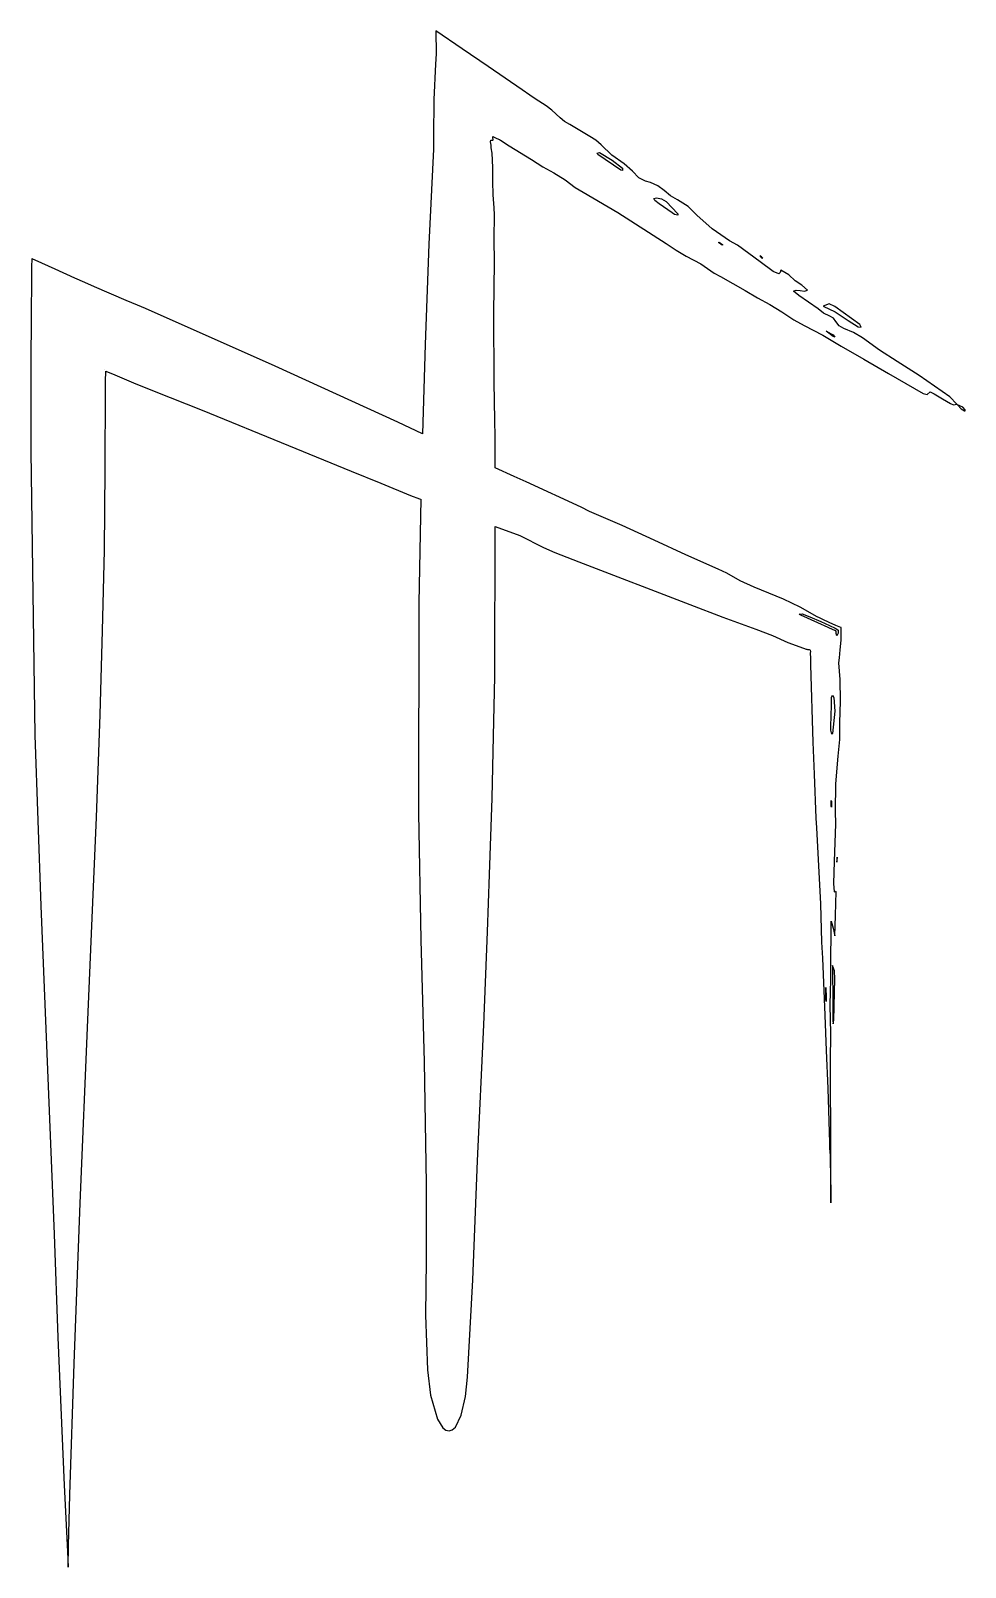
# Model space of a CAD drawing. Extents: x 0 to 109, y 0 to 178.
import ezdxf

# ---------------------------------------------------------------- set-up
doc = ezdxf.new("R2010")
doc.units = 0

msp = doc.modelspace()

# ---------------------------------------------------------------- linework, layer by layer
at = {"layer": 'Layer 1'}
for p, q in [((50.106073, 176.261028), (47.0331, 178.357)), ((47.0331, 178.357), (47.097249, 175.66465)), ((47.097249, 175.66465), (47.010229, 174.49092)), ((53.112153, 174.213038), (50.106073, 176.261028)), ((47.010229, 174.49092), (46.830506, 170.384794)), ((57.052173, 171.500158), (53.112153, 174.213038)), ((57.952286, 170.870473), (57.052173, 171.500158)), ((46.830506, 170.384794), (46.777568, 166.03332)), ((58.573457, 170.440152), (57.952286, 170.870473)), ((59.865697, 169.639296), (58.573457, 170.440152)), ((60.523043, 169.146536), (59.865697, 169.639296)), ((61.497099, 168.250074), (60.523043, 169.146536)), ((62.002467, 167.822418), (61.497099, 168.250074)), ((62.610073, 167.483116), (62.002467, 167.822418)), ((46.777568, 166.03332), (46.786503, 165.16704)), ((53.665798, 165.972182), (53.653244, 166.076545)), ((53.653244, 166.076545), (54.059948, 165.903244)), ((53.700161, 165.705482), (53.665798, 165.972182)), ((54.059948, 165.903244), (54.315269, 165.782713)), ((63.77053, 166.763922), (62.610073, 167.483116)), ((64.937313, 166.065236), (63.77053, 166.763922)), ((65.636639, 165.665073), (64.937313, 166.065236)), ((46.778632, 164.613845), (46.24331, 153.570345)), ((46.786503, 165.16704), (46.778632, 164.613845)), ((53.382074, 165.473352), (53.450105, 165.643374)), ((53.427074, 165.258564), (53.382074, 165.473352)), ((53.440056, 165.233565), (53.427074, 165.258564)), ((53.443463, 165.221542), (53.440056, 165.233565)), ((53.446866, 165.181435), (53.443463, 165.221542)), ((53.453992, 165.101222), (53.446866, 165.181435)), ((53.450105, 165.643374), (53.645159, 165.655907)), ((53.486228, 164.780477), (53.453992, 165.101222)), ((53.567717, 164.140259), (53.486228, 164.780477)), ((53.669075, 162.488857), (53.567717, 164.140259)), ((53.645159, 165.655907), (53.700161, 165.705482)), ((54.315269, 165.782713), (54.384524, 165.749095)), ((54.384524, 165.749095), (54.419951, 165.731648)), ((54.419951, 165.731648), (54.446014, 165.7175)), ((54.446014, 165.7175), (54.571227, 165.638777)), ((54.571227, 165.638777), (55.572297, 165.008454)), ((55.572297, 165.008454), (58.165817, 163.413334)), ((66.226683, 165.116406), (65.636639, 165.665073)), ((65.785624, 164.158202), (66.066689, 164.213949)), ((65.861796, 164.005238), (65.785624, 164.158202)), ((66.066689, 164.213949), (67.524679, 163.329688)), ((67.489656, 163.912219), (66.226683, 165.116406)), ((53.680592, 160.838969), (53.669075, 162.488857)), ((58.165817, 163.413334), (59.46778, 162.577425)), ((59.46778, 162.577425), (60.761697, 161.856734)), ((68.521806, 162.180438), (65.861796, 164.005238)), ((68.912873, 162.902456), (67.489656, 163.912219)), ((67.524679, 163.329688), (68.717879, 162.390535)), ((68.717879, 162.390535), (68.7317, 162.135)), ((69.884473, 162.040858), (68.912873, 162.902456)), ((53.69579, 159.318628), (53.680592, 160.838969)), ((60.761697, 161.856734), (62.058657, 161.04169)), ((62.058657, 161.04169), (63.213837, 160.158744)), ((68.7317, 162.135), (68.521806, 162.180438)), ((68.7317, 162.135), (68.7317, 162.135)), ((70.62267, 161.294045), (69.884473, 162.040858)), ((71.392649, 160.893405), (70.62267, 161.294045)), ((71.97353, 160.742659), (71.392649, 160.893405)), ((72.827899, 160.36253), (71.97353, 160.742659)), ((53.802825, 157.812569), (53.69579, 159.318628)), ((63.213837, 160.158744), (64.165755, 159.606932)), ((64.165755, 159.606932), (68.180135, 157.240222)), ((72.374063, 158.901167), (72.667255, 158.973825)), ((72.469502, 158.640008), (72.374063, 158.901167)), ((72.667255, 158.973825), (73.263456, 158.848454)), ((73.56939, 159.792762), (72.827899, 160.36253)), ((73.263456, 158.848454), (73.773325, 158.521705)), ((74.279464, 159.173722), (73.56939, 159.792762)), ((75.10142, 158.713502), (74.279464, 159.173722)), ((53.848144, 156.992353), (53.802825, 157.812569)), ((53.804168, 154.219065), (53.848144, 156.992353)), ((68.180135, 157.240222), (73.781015, 153.651372)), ((72.99715, 158.26978), (72.469502, 158.640008)), ((74.49673, 157.20052), (72.99715, 158.26978)), ((73.773325, 158.521705), (75.133225, 157.095635)), ((74.751943, 157.03796), (74.49673, 157.20052)), ((75.13535, 156.96349), (74.751943, 157.03796)), ((76.345361, 157.973257), (75.10142, 158.713502)), ((75.133225, 157.095635), (75.1354, 156.963)), ((75.1354, 156.963), (75.13535, 156.96349)), ((77.37154, 156.952322), (76.345361, 157.973257)), ((79.127771, 155.371317), (77.37154, 156.952322)), ((81.13358, 153.982202), (79.127771, 155.371317)), ((46.24331, 153.570345), (45.794577, 141.937845)), ((53.838464, 151.447853), (53.804168, 154.219065)), ((73.781015, 153.651372), (74.955703, 152.874028)), ((79.858139, 153.766107), (79.940587, 153.798563)), ((80.2958, 153.461), (79.858139, 153.766107)), ((79.940587, 153.798563), (80.376758, 153.504411)), ((80.376758, 153.504411), (80.2958, 153.461)), ((80.2958, 153.461), (80.2958, 153.461)), ((82.079966, 153.469752), (81.13358, 153.982202)), ((83.375104, 152.492164), (82.079966, 153.469752)), ((0.115107, 151.724773), (0.106398, 151.116)), ((0.117342, 151.876795), (0.115107, 151.724773)), ((0.123938, 151.905731), (0.117342, 151.876795)), ((0.160214, 151.889455), (0.123938, 151.905731)), ((0.232768, 151.857), (0.160214, 151.889455)), ((0.522964, 151.726737), (0.232768, 151.857)), ((2.836694, 150.688757), (0.522964, 151.726737)), ((74.955703, 152.874028), (76.126245, 152.191152)), ((76.126245, 152.191152), (77.800802, 151.29392)), ((84.699446, 151.546972), (83.375104, 152.492164)), ((84.872851, 152.111619), (84.671466, 152.212575)), ((84.671466, 152.212575), (84.877, 151.998)), ((85.034979, 151.961085), (84.872851, 152.111619)), ((84.877, 151.998), (85.034979, 151.961085)), ((84.877, 151.998), (84.877, 151.998)), ((0.089589, 149.89429), (0.032766, 144.959)), ((0.106398, 151.116), (0.089589, 149.89429)), ((5.134364, 149.653537), (2.836694, 150.688757)), ((53.796017, 145.620273), (53.838464, 151.447853)), ((77.800802, 151.29392), (79.377215, 150.233692)), ((79.377215, 150.233692), (80.086366, 149.810178)), ((86.220626, 150.407282), (84.699446, 151.546972)), ((86.889566, 150.126429), (86.220626, 150.407282)), ((87.036303, 150.308557), (86.889566, 150.126429)), ((87.115626, 150.553239), (87.036303, 150.308557)), ((88.018366, 150.032642), (87.115626, 150.553239)), ((88.783296, 149.324939), (88.018366, 150.032642)), ((6.274254, 149.140556), (5.134364, 149.653537)), ((7.396924, 148.647895), (6.274254, 149.140556)), ((11.099704, 147.059055), (7.396924, 148.647895)), ((80.086366, 149.810178), (82.964466, 148.189528)), ((82.964466, 148.189528), (84.381388, 147.336518)), ((88.576486, 148.117591), (88.904274, 148.244135)), ((89.201489, 147.631526), (88.576486, 148.117591)), ((89.52915, 148.809442), (88.783296, 149.324939)), ((88.904274, 148.244135), (89.370454, 148.200661)), ((89.370454, 148.200661), (89.843375, 148.144561)), ((90.191386, 148.233229), (89.52915, 148.809442)), ((89.843375, 148.144561), (90.191386, 148.233229)), ((12.397694, 146.509478), (11.099704, 147.059055)), ((13.343335, 146.101605), (12.397694, 146.509478)), ((84.381388, 147.336518), (85.830866, 146.591218)), ((85.830866, 146.591218), (87.227859, 145.72648)), ((91.440439, 146.070556), (89.201489, 147.631526)), ((92.729537, 146.641168), (92.026396, 146.371286)), ((92.026396, 146.371286), (93.399461, 145.733544)), ((93.367256, 146.342881), (92.729537, 146.641168)), ((96.264186, 144.275641), (93.367256, 146.342881)), ((0.032766, 144.959), (0.011382, 139.948)), ((28.385335, 139.433065), (13.343335, 146.101605)), ((53.81623, 137.578323), (53.796017, 145.620273)), ((87.227859, 145.72648), (88.606416, 144.808448)), ((88.606416, 144.808448), (89.799616, 144.135679)), ((92.079237, 145.584609), (91.440439, 146.070556)), ((92.800019, 145.23151), (92.079237, 145.584609)), ((93.22081, 144.98489), (92.800019, 145.23151)), ((93.506514, 144.589593), (93.22081, 144.98489)), ((93.399461, 145.733544), (94.915986, 144.725106)), ((93.890135, 144.095713), (93.506514, 144.589593)), ((94.915986, 144.725106), (96.0811, 144)), ((89.799616, 144.135679), (91.979148, 143.028225)), ((91.979148, 143.028225), (94.102826, 141.739499)), ((93.1881, 142.8579), (92.366608, 143.468329)), ((92.366608, 143.468329), (93.186398, 143.065347)), ((93.186398, 143.065347), (93.391187, 142.794603)), ((93.391187, 142.794603), (93.1881, 142.858)), ((93.1881, 142.858), (93.1881, 142.8579)), ((94.43407, 143.78714), (93.890135, 144.095713)), ((95.554287, 143.328863), (94.43407, 143.78714)), ((96.598605, 142.713536), (95.554287, 143.328863)), ((96.0811, 144), (96.424612, 143.949999)), ((96.0811, 144), (96.0811, 144)), ((96.424612, 143.949999), (96.264186, 144.275641)), ((98.55473, 141.27745), (96.598605, 142.713536)), ((45.794577, 141.937845), (45.505745, 131.585045)), ((94.102826, 141.739499), (96.728376, 140.215769)), ((100.60761, 139.95532), (98.55473, 141.27745)), ((0.011382, 139.948), (0, 136.975)), ((42.650735, 132.911965), (28.385335, 139.433065)), ((96.728376, 140.215769), (99.595186, 138.587889)), ((103.17092, 138.33552), (100.60761, 139.95532)), ((8.52079, 139), (8.523449, 139.003404)), ((8.524831, 138.998087), (8.52079, 139)), ((8.52079, 139), (8.52079, 139)), ((8.523449, 139.003404), (8.529832, 139.008512)), ((8.539408, 138.996277), (8.524831, 138.998087)), ((8.529832, 139.008512), (8.540895, 139.003937)), ((8.540895, 139.003937), (8.539408, 138.996277)), ((8.698538, 136.778978), (8.701941, 137.948988)), ((8.701941, 137.948988), (8.703635, 138.533989)), ((8.703635, 138.533989), (8.704481, 138.826439)), ((8.704481, 138.826439), (8.70448, 138.847)), ((8.70448, 138.847), (9.76394, 138.402102)), ((9.76394, 138.402102), (11.92268, 137.499333)), ((11.92268, 137.499333), (14.3545, 136.536561)), ((53.904314, 133.140003), (53.81623, 137.578323)), ((99.595186, 138.587889), (103.655206, 136.265109)), ((106.752, 135.852), (103.17092, 138.33552)), ((0, 136.975), (0.000638, 134.49488)), ((8.64524, 127.419368), (8.698538, 136.778978)), ((14.3545, 136.536561), (19.91261, 134.326441)), ((103.655206, 136.265109), (104.095314, 136.120532)), ((104.095314, 136.120532), (104.452551, 136.43838)), ((104.452551, 136.43838), (104.932667, 136.19564)), ((104.932667, 136.19564), (105.863391, 135.615756)), ((105.863391, 135.615756), (106.794277, 135.08159)), ((107.541087, 135.006377), (106.752, 135.852)), ((106.752, 135.852), (106.752, 135.852)), ((0.000638, 134.49488), (0.022022, 129.53455)), ((19.91261, 134.326441), (29.94291, 130.222161)), ((106.794277, 135.08159), (107.155816, 134.926162)), ((107.155816, 134.926162), (107.541087, 135.006377)), ((107.551425, 135.012274), (107.541, 135.006)), ((107.541, 135.006), (107.57632, 134.960562)), ((107.541, 135.006), (107.541, 135.006)), ((107.613661, 134.945669), (107.551425, 135.012274)), ((107.57632, 134.960562), (107.613661, 134.945669)), ((108.254253, 134.668321), (107.613293, 134.94609)), ((107.613293, 134.94609), (108.059678, 134.479916)), ((108.059678, 134.479916), (108.419585, 134.250739)), ((108.525, 134.338), (108.254253, 134.668321)), ((108.419585, 134.250739), (108.527011, 134.248811)), ((108.527011, 134.248811), (108.525, 134.338)), ((108.525, 134.338), (108.525, 134.338)), ((45.505745, 131.585045), (42.650735, 132.911965)), ((53.947494, 131.199353), (53.904314, 133.140003)), ((29.94291, 130.222161), (37.19731, 127.214381)), ((53.938559, 127.633273), (53.947494, 131.199353)), ((0.022022, 129.53455), (0.494685, 96.59225)), ((8.556303, 118.059638), (8.64524, 127.419368)), ((37.19731, 127.214381), (40.670118, 125.839467)), ((56.143559, 126.599543), (53.938559, 127.633273)), ((40.670118, 125.839467), (44.11756, 124.396181)), ((57.518029, 126.012626), (56.143559, 126.599543)), ((63.939869, 123.038036), (57.518029, 126.012626)), ((44.11756, 124.396181), (45.15927, 124.022773)), ((45.283419, 123.985647), (45.083524, 111.965447)), ((45.15927, 124.022773), (45.283419, 123.985647)), ((64.903491, 122.540905), (63.939869, 123.038036)), ((68.68499, 120.938774), (64.903491, 122.540905)), ((53.878038, 103.417009), (53.921444, 120.806209)), ((53.921444, 120.806209), (56.793444, 119.748939)), ((56.793444, 119.748939), (59.536154, 118.391089)), ((72.399701, 119.221105), (68.68499, 120.938774)), ((8.319386, 108.713098), (8.556303, 118.059638)), ((59.536154, 118.391089), (60.851804, 117.810129)), ((60.851804, 117.810129), (63.641714, 116.724589)), ((76.088616, 117.509603), (72.399701, 119.221105)), ((63.641714, 116.724589), (76.536814, 111.740829)), ((79.824841, 115.865445), (76.088616, 117.509603)), ((80.821121, 115.384485), (79.824841, 115.865445)), ((82.366825, 114.521081), (80.821121, 115.384485)), ((84.026461, 113.770335), (82.366825, 114.521081)), ((85.723127, 113.060249), (84.026461, 113.770335)), ((87.417641, 112.365645), (85.723127, 113.060249)), ((89.365631, 111.441492), (87.417641, 112.365645)), ((45.083524, 111.965447), (45.048418, 87.519547)), ((76.536814, 111.740829), (80.376944, 110.291889)), ((89.254581, 110.6394), (89.566391, 110.668336)), ((89.2546, 110.639), (89.254581, 110.6394)), ((89.412353, 110.501738), (89.2546, 110.639)), ((91.336811, 110.331792), (89.365631, 111.441492)), ((89.566391, 110.668336), (90.457566, 110.311099)), ((80.376944, 110.291889), (84.203554, 108.877109)), ((84.203554, 108.877109), (86.1321, 108.139154)), ((91.405773, 109.617158), (89.412353, 110.501738)), ((90.457566, 110.311099), (91.758846, 109.771736)), ((91.597449, 110.199661), (91.336811, 110.331792)), ((92.608653, 109.090027), (91.405773, 109.617158)), ((91.968833, 110.024119), (91.597449, 110.199661)), ((91.758846, 109.771736), (92.747574, 109.308116)), ((92.722987, 109.67816), (91.968833, 110.024119)), ((93.203442, 108.827047), (92.608653, 109.090027)), ((93.487992, 109.335605), (92.722987, 109.67816)), ((92.747574, 109.308116), (93.398429, 108.995349)), ((93.500359, 108.695876), (93.203442, 108.827047)), ((93.398429, 108.995349), (93.738964, 108.830133)), ((93.879375, 109.165391), (93.487992, 109.335605)), ((93.738964, 108.830133), (93.756092, 108.792262)), ((94.077887, 109.080392), (93.879375, 109.165391)), ((94.102889, 109.069752), (94.077887, 109.080392)), ((94.105655, 109.044219), (94.102889, 109.069752)), ((94.107995, 108.991029), (94.105655, 109.044219)), ((94.112674, 108.884434), (94.107995, 108.991029)), ((94.12076, 107.631024), (94.112674, 108.884434)), ((8.066727, 98.984748), (8.319386, 108.713098)), ((86.1321, 108.139154), (87.919744, 107.349649)), ((87.919744, 107.349649), (89.315074, 106.848157)), ((93.550572, 108.565027), (93.500359, 108.695876)), ((93.552265, 108.401835), (93.550572, 108.565027)), ((93.611628, 108.10811), (93.552265, 108.401835)), ((93.749395, 108.442261), (93.611628, 108.10811)), ((93.753332, 108.642153), (93.749395, 108.442261)), ((93.755245, 108.742156), (93.753332, 108.642153)), ((93.756092, 108.792262), (93.755245, 108.742156)), ((94.010016, 106.476234), (94.12076, 107.631024)), ((89.315074, 106.848157), (90.055077, 106.582092)), ((90.055077, 106.582092), (90.077739, 106.574006)), ((90.077739, 106.574006), (90.082099, 106.573159)), ((90.082099, 106.573159), (90.09093, 106.571243)), ((90.09093, 106.571243), (90.108589, 106.567521)), ((90.108589, 106.567521), (90.144546, 106.559861)), ((90.144546, 106.559861), (90.218802, 106.544009)), ((90.218802, 106.544009), (90.389227, 106.516881)), ((90.389227, 106.516881), (90.481355, 106.502838)), ((90.481355, 106.502838), (90.510506, 106.438158)), ((90.510506, 106.438158), (90.548377, 106.286667)), ((90.548377, 106.286667), (90.52508, 106.111452)), ((90.52508, 106.111452), (90.534868, 105.531345)), ((90.534868, 105.531345), (90.55593, 104.752412)), ((93.840651, 104.981654), (93.904801, 105.582934)), ((93.904801, 105.582934), (94.010016, 106.476234)), ((90.55593, 104.752412), (90.824018, 95.788642)), ((94.011291, 103.051004), (93.840651, 104.981654)), ((53.72559, 96.481659), (53.878038, 103.417009)), ((94.031823, 100.550464), (94.011291, 103.051004)), ((92.928538, 97.594332), (92.978539, 100.074022)), ((92.978539, 100.074022), (92.993512, 100.942164)), ((92.993512, 100.942164), (93.105028, 101.242222)), ((93.105028, 101.242222), (93.251733, 100.96488)), ((93.251733, 100.96488), (93.3936, 99.3836)), ((93.957034, 98.026724), (94.031823, 100.550464)), ((7.626619, 87.038548), (8.066727, 98.984748)), ((93.393541, 99.3836), (93.093327, 96.79869)), ((93.3936, 99.3836), (93.393541, 99.3836)), ((0.494685, 96.59225), (1.180219, 76.77845)), ((53.58442, 89.263009), (53.72559, 96.481659)), ((92.930561, 97.186564), (92.928538, 97.594332)), ((93.023751, 96.699009), (92.930561, 97.186564)), ((93.093327, 96.79869), (93.023751, 96.699009)), ((93.970459, 96.091724), (93.957034, 98.026724)), ((90.824018, 95.788642), (90.961677, 92.066602)), ((93.763523, 94.167774), (93.970459, 96.091724)), ((93.511051, 90.955963), (93.763523, 94.167774)), ((90.961677, 92.066602), (91.185197, 86.956152)), ((53.29059, 80.399029), (53.58442, 89.263009)), ((93.447883, 87.734864), (93.511051, 90.955963)), ((45.048418, 87.519547), (45.31693, 72.815047)), ((92.949829, 88.29646), (92.959405, 89.015189)), ((92.995044, 88.2371), (92.949829, 88.29646)), ((92.959405, 89.015189), (93.000364, 88.946044)), ((93.000364, 88.946044), (92.995044, 88.2371)), ((93.483726, 86.289434), (93.447883, 87.734864)), ((7.262253, 78.080738), (7.626619, 87.038548)), ((91.185197, 86.956152), (91.235198, 85.844022)), ((91.235198, 85.844022), (91.473393, 81.402512)), ((93.351928, 81.917284), (93.483726, 86.289434)), ((93.631454, 82.4385), (93.5924, 82.0485)), ((93.5924, 82.0485), (93.617718, 81.843073)), ((93.5924, 82.0485), (93.5924, 82.0485)), ((93.617718, 81.843073), (93.640485, 82.136903)), ((93.640485, 82.136903), (93.631454, 82.4385)), ((53.043141, 73.752509), (53.29059, 80.399029)), ((91.473393, 81.402512), (91.705097, 76.990572)), ((93.271714, 79.361204), (93.351928, 81.917284)), ((93.325969, 78.399499), (93.271714, 79.361204)), ((1.180219, 76.77845), (1.967243, 57.72725)), ((6.64257, 63.531438), (7.262253, 78.080738)), ((91.705097, 76.990572), (91.840417, 72.545332)), ((93.434667, 78.368019), (93.325969, 78.399499)), ((93.552142, 78.458765), (93.434667, 78.368019)), ((93.462565, 75.672155), (93.552142, 78.458765)), ((92.937775, 73.952995), (92.966393, 75.016295)), ((92.966393, 75.016295), (93.179559, 74.181504)), ((93.371822, 73.279055), (93.462565, 75.672155)), ((52.606332, 62.957309), (53.043141, 73.752509)), ((92.904691, 70.276705), (92.937775, 73.952995)), ((93.179559, 74.181504), (93.371822, 73.279055)), ((45.31693, 72.815047), (45.67757, 58.676147)), ((91.840417, 72.545332), (91.929139, 70.703412)), ((91.929139, 70.703412), (92.233092, 64.082422)), ((92.920543, 68.124565), (92.904691, 70.276705)), ((93.344379, 69.242143), (93.121173, 69.836827)), ((93.121173, 69.836827), (93.1601, 65.3635)), ((92.868733, 66.854455), (92.920543, 68.124565)), ((93.253614, 63.511047), (93.368196, 68.302777)), ((93.368196, 68.302777), (93.344379, 69.242143)), ((92.329505, 65.938452), (92.322484, 67.314952)), ((92.322484, 67.314952), (92.384186, 66.093032)), ((92.384186, 66.093032), (92.3544, 65.6626)), ((92.818308, 65.216575), (92.868733, 66.854455)), ((92.3544, 65.6626), (92.329505, 65.938452)), ((92.3544, 65.6626), (92.3544, 65.6626)), ((92.912948, 61.983274), (92.818308, 65.216575)), ((93.1601, 65.3635), (93.153081, 63.51477)), ((93.1601, 65.3635), (93.1601, 65.3635)), ((5.731823, 42.279538), (6.64257, 63.531438)), ((51.899199, 47.189209), (52.606332, 62.957309)), ((92.233092, 64.082422), (92.38841, 59.997192)), ((93.153081, 63.51477), (93.192654, 63.090195)), ((93.192654, 63.090195), (93.253614, 63.511047)), ((92.881924, 58.718135), (92.912948, 61.983274)), ((92.38841, 59.997192), (92.549689, 55.563122)), ((1.967243, 57.72725), (2.710652, 38.65545)), ((45.67757, 58.676147), (45.926295, 44.522347)), ((92.892882, 55.427695), (92.881924, 58.718135)), ((92.549689, 55.563122), (92.74703, 49.270642)), ((92.908732, 51.342035), (92.892882, 55.427695)), ((92.913202, 45.471685), (92.908732, 51.342035)), ((92.74703, 49.270642), (92.773627, 48.667449)), ((92.773627, 48.667449), (92.840231, 47.777976)), ((51.327601, 33.369009), (51.899199, 47.189209)), ((92.840231, 47.777976), (92.888104, 44.856576)), ((92.888104, 44.856576), (92.911509, 43.955935)), ((92.911509, 43.955935), (92.913202, 45.471685)), ((45.926295, 44.522347), (45.9047, 35.639007)), ((92.911398, 43.955703), (92.911291, 43.884955)), ((92.911291, 43.884955), (92.9131, 43.7107)), ((92.91161, 43.951128), (92.911398, 43.955703)), ((92.9131, 43.7107), (92.91161, 43.951128)), ((92.9131, 43.7107), (92.9131, 43.7107)), ((92.921749, 42.903831), (92.913133, 43.710644)), ((92.913133, 43.710644), (92.91793, 42.984684)), ((92.91793, 42.984684), (92.924766, 42.410311)), ((92.9257, 42.355), (92.921749, 42.903831)), ((5.044691, 23.653138), (5.731823, 42.279538)), ((92.924766, 42.410311), (92.92638, 42.287523)), ((92.92638, 42.287523), (92.9257, 42.355)), ((92.9257, 42.355), (92.9257, 42.355)), ((2.710652, 38.65545), (3.129591, 26.68455)), ((45.9047, 35.639007), (45.850737, 29.260972)), ((50.728023, 22.051509), (51.327601, 33.369009)), ((45.850737, 29.260972), (46.060337, 22.901507)), ((3.129591, 26.68455), (3.876508, 9.52085)), ((4.54756, 8.399038), (5.044691, 23.653138)), ((46.060337, 22.901507), (46.406165, 19.994355)), ((50.489543, 19.837968), (50.728023, 22.051509)), ((46.406165, 19.994355), (47.250347, 17.191057)), ((49.973127, 17.672339), (50.489543, 19.837968)), ((47.250347, 17.191057), (47.871068, 16.184232)), ((47.871068, 16.184232), (48.22074, 15.91478)), ((48.950071, 15.93945), (49.310276, 16.271831)), ((49.310276, 16.271831), (49.973127, 17.672339)), ((48.22074, 15.91478), (48.58365, 15.826809)), ((48.58365, 15.826809), (48.950071, 15.93945)), ((3.876508, 9.52085), (4.279275, 1.83166)), ((4.374276, 2.494108), (4.54756, 8.399038)), ((4.279275, 1.83166), (4.337669, 0.000038)), ((4.337669, 0.000038), (4.374276, 2.494108))]:
    msp.add_line(p, q, dxfattribs=at)

doc.saveas('drawing.dxf')
